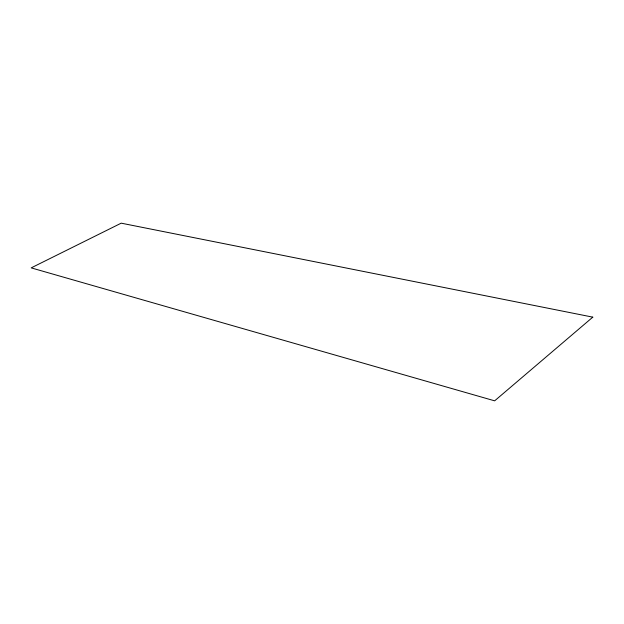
<?xml version="1.0" encoding="UTF-8"?>
<svg xmlns="http://www.w3.org/2000/svg" width="624" height="624" viewBox="0 0 624 624"><rect width="100%" height="100%" fill="white"/><g stroke="black" fill="none" stroke-linecap="round" stroke-linejoin="round"><path stroke-width="0.94" d="M592.8 317.148L494.645 400.834L31.2 267.875L121.204 223.166L592.8 317.148"/></g></svg>
